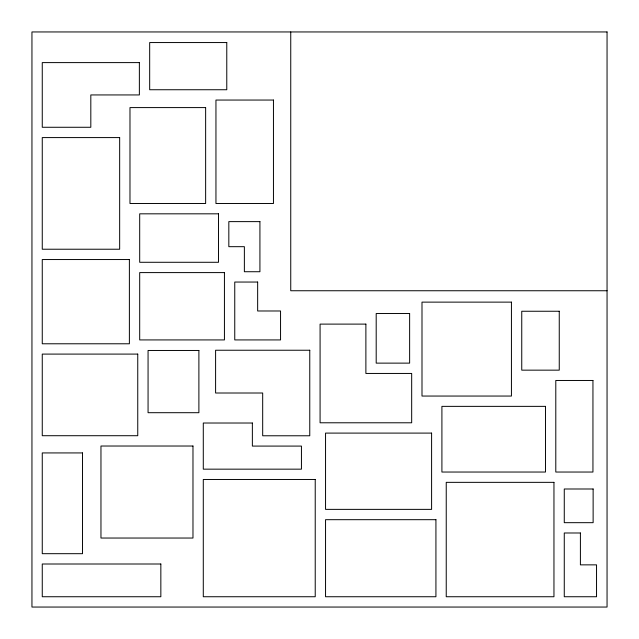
<?xml version="1.0" encoding="UTF-8"?>
<svg xmlns="http://www.w3.org/2000/svg" width="639" height="639" viewBox="0 0 639 639"><rect width="100%" height="100%" fill="white"/><g stroke="black" fill="none" stroke-linecap="round" stroke-linejoin="round"><path stroke-width="0.96" d="M607.05 290.745L290.745 290.745L290.745 31.95M607.05 31.95L31.95 31.95L31.95 607.05L607.05 607.05L607.05 31.95M226.773 42.557L149.678 42.557L149.678 89.74L226.773 89.74L226.773 42.557M139.366 62.606L42.262 62.606L42.262 127.273L90.818 127.273L90.818 94.939L139.366 94.939L139.366 62.606M273.452 100.051L215.95 100.051L215.95 203.506L273.452 203.506L273.452 100.051M205.638 107.592L129.981 107.592L129.981 203.506L205.638 203.506L205.638 107.592M119.661 137.585L42.262 137.585L42.262 249.226L119.661 249.226L119.661 137.585M218.506 213.825L139.693 213.825L139.693 262.286L218.506 262.286L218.506 213.825M259.921 221.621L228.826 221.621L228.826 246.678L244.37 246.678L244.37 271.727L259.921 271.727L259.921 221.621M129.382 259.538L42.262 259.538L42.262 343.782L129.382 343.782L129.382 259.538M224.433 272.597L139.693 272.597L139.693 339.924L224.433 339.924L224.433 272.597M257.653 282.047L234.753 282.047L234.753 339.924L280.553 339.924L280.553 310.985L257.653 310.985L257.653 282.047M511.432 302.127L421.996 302.127L421.996 396.052L511.432 396.052L511.432 302.127M559.253 311.249L521.751 311.249L521.751 370.157L559.253 370.157L559.253 311.249M409.631 313.525L376.195 313.525L376.195 363.128L409.631 363.128L409.631 313.525M365.883 324.109L320.083 324.109L320.083 422.786L411.676 422.786L411.676 373.448L365.883 373.448L365.883 324.109M309.763 350.236L215.599 350.236L215.599 393.009L262.685 393.009L262.685 435.774L309.763 435.774L309.763 350.236M198.889 350.468L148.064 350.468L148.064 412.698L198.889 412.698L198.889 350.468M137.752 354.094L42.262 354.094L42.262 435.71L137.752 435.71L137.752 354.094M592.944 380.469L555.794 380.469L555.794 472.037L592.944 472.037L592.944 380.469M545.482 406.364L441.908 406.364L441.908 472.037L545.482 472.037L545.482 406.364M252.365 423.018L203.29 423.018L203.29 469.162L301.44 469.162L301.44 446.086L252.365 446.086L252.365 423.018M431.597 433.098L325.547 433.098L325.547 509.371L431.597 509.371L431.597 433.098M192.978 446.022L100.962 446.022L100.962 538.038L192.978 538.038L192.978 446.022M82.511 452.931L42.262 452.931L42.262 553.686L82.511 553.686L82.511 452.931M315.227 479.474L203.29 479.474L203.29 596.738L315.227 596.738L315.227 479.474M553.957 482.349L446.238 482.349L446.238 596.738L553.957 596.738L553.957 482.349M593.128 488.995L564.269 488.995L564.269 522.678L593.128 522.678L593.128 488.995M435.926 519.683L325.547 519.683L325.547 596.738L435.926 596.738L435.926 519.683M580.404 532.99L564.269 532.99L564.269 596.738L596.538 596.738L596.538 564.86L580.404 564.86L580.404 532.99M160.844 564.005L42.262 564.005L42.262 596.738L160.844 596.738L160.844 564.005"/></g></svg>
